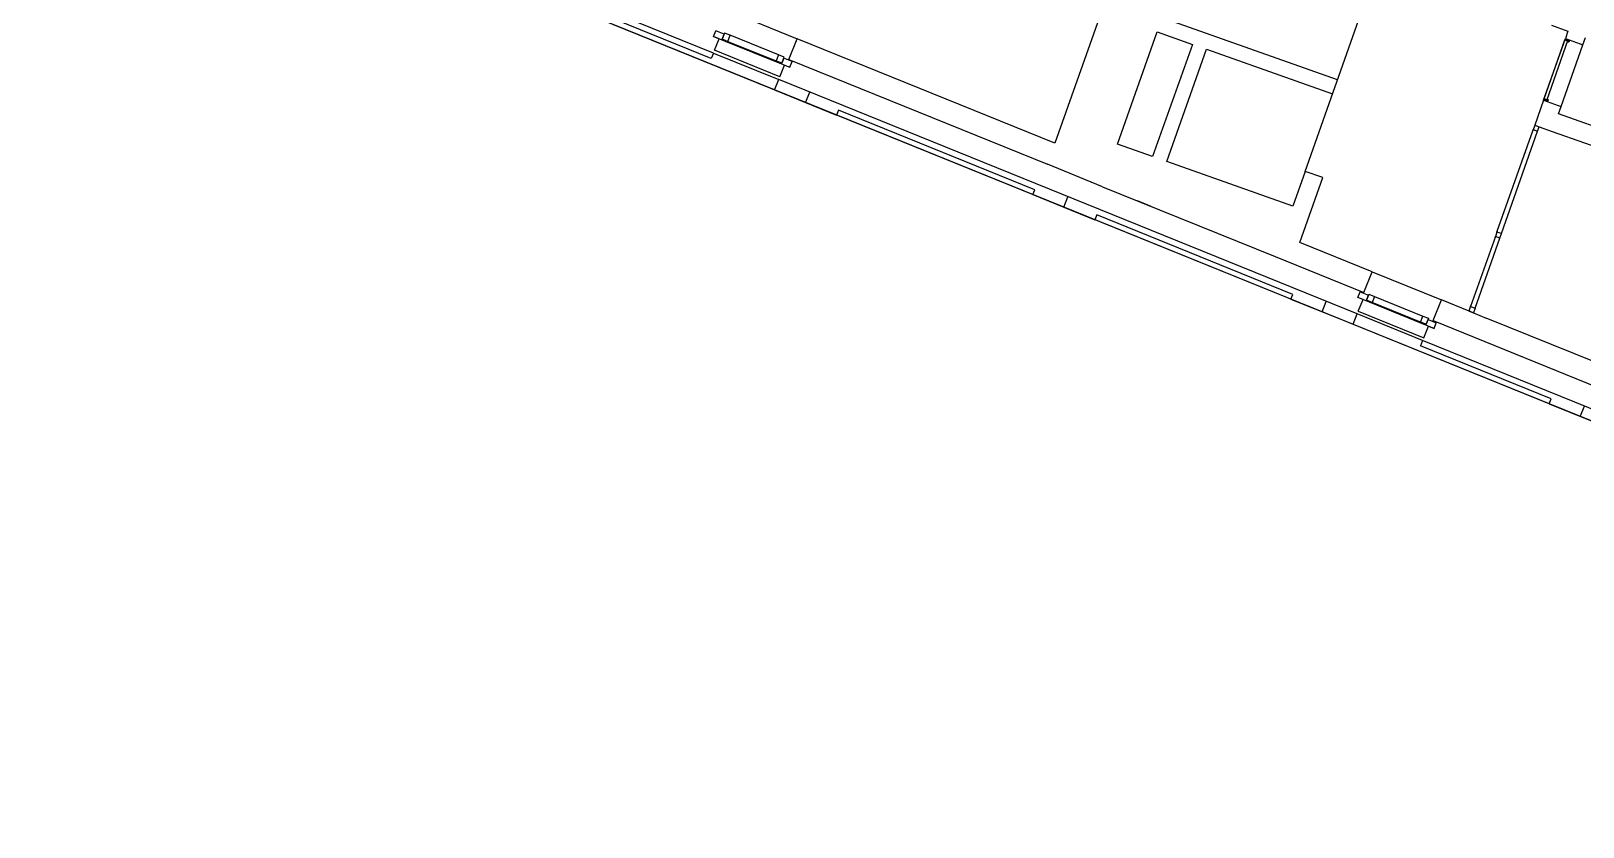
# Model space of a CAD drawing. Header units: metres. Extents: x 2681598 to 2681800, y 1249481 to 1249590.
# Drawn here: x 2681598.48 to 2681619.33, y 1249536.94 to 1249547.63 of the extents above; entities that cross this region are included whole.
import ezdxf

# ---------------------------------------------------------------- set-up
doc = ezdxf.new("R2010")
doc.units = ezdxf.units.M
doc.layers.add('flaeche', color=7, linetype='Continuous', true_color=0xffffff)
doc.layers.add('linien', color=7, linetype='Continuous', true_color=0x000000)

msp = doc.modelspace()

# ---------------------------------------------------------------- linework, layer by layer
at = {"layer": 'flaeche'}
msp.add_lwpolyline([(2681701.936, 1249508.982), (2681653.784, 1249528.486), (2681629.291, 1249538.407), (2681608.471, 1249546.841), (2681598.478, 1249550.888), (2681612.312, 1249590.013), (2681733.121, 1249552.588)], dxfattribs=at)
at = {"layer": 'linien'}
for p, q in [((2681701.936, 1249508.982), (2681598.478, 1249550.888)), ((2681613.477, 1249549.63), (2681612.237, 1249546.124)), ((2681607.649, 1249547.335), (2681605.057, 1249548.385)), ((2681615.603, 1249545.746), (2681616.405, 1249548.014)), ((2681607.619, 1249547.261), (2681605.861, 1249547.973)), ((2681607.827, 1249547.911), (2681608.776, 1249547.526)), ((2681616.038, 1249546.974), (2681613.681, 1249547.807)), ((2681607.652, 1249547.559), (2681607.682, 1249547.635)), ((2681607.794, 1249547.59), (2681607.682, 1249547.635)), ((2681607.8, 1249547.604), (2681607.767, 1249547.523)), ((2681607.767, 1249547.523), (2681607.794, 1249547.59)), ((2681607.875, 1249547.574), (2681607.8, 1249547.604)), ((2681613.081, 1249546.11), (2681613.614, 1249547.619)), ((2681613.614, 1249547.619), (2681614.086, 1249547.452)), ((2681618.912, 1249547.708), (2681619.133, 1249547.63)), ((2681619.133, 1249547.63), (2681619.098, 1249547.531)), ((2681607.652, 1249547.559), (2681607.807, 1249547.496)), ((2681607.727, 1249547.528), (2681607.652, 1249547.559)), ((2681607.664, 1249547.373), (2681607.727, 1249547.528)), ((2681607.811, 1249547.506), (2681607.767, 1249547.523)), ((2681607.767, 1249547.523), (2681607.842, 1249547.493)), ((2681607.807, 1249547.496), (2681607.811, 1249547.506)), ((2681607.807, 1249547.496), (2681608.52, 1249547.207)), ((2681607.842, 1249547.493), (2681607.875, 1249547.574)), ((2681607.842, 1249547.493), (2681608.492, 1249547.229)), ((2681608.525, 1249547.311), (2681607.875, 1249547.574)), ((2681608.663, 1249547.248), (2681608.776, 1249547.526)), ((2681608.663, 1249547.248), (2681608.776, 1249547.526)), ((2681612.237, 1249546.124), (2681608.776, 1249547.526)), ((2681614.086, 1249547.452), (2681613.552, 1249545.944)), ((2681613.741, 1249545.877), (2681614.274, 1249547.386)), ((2681614.274, 1249547.386), (2681615.971, 1249546.786)), ((2681618.805, 1249546.701), (2681619.098, 1249547.531)), ((2681618.812, 1249546.72), (2681619.092, 1249547.512)), ((2681619.129, 1249547.499), (2681618.849, 1249546.707)), ((2681619.041, 1249546.618), (2681619.334, 1249547.447)), ((2681619.092, 1249547.512), (2681619.129, 1249547.499)), ((2681619.093, 1249547.517), (2681619.095, 1249547.521)), ((2681619.145, 1249547.498), (2681619.093, 1249547.517)), ((2681619.095, 1249547.521), (2681619.152, 1249547.501)), ((2681619.098, 1249547.531), (2681619.296, 1249547.461)), ((2681619.098, 1249547.531), (2681619.296, 1249547.461)), ((2681619.14, 1249547.484), (2681619.145, 1249547.498)), ((2681619.145, 1249547.482), (2681619.14, 1249547.484)), ((2681619.152, 1249547.501), (2681619.145, 1249547.482)), ((2681619.296, 1249547.461), (2681619.334, 1249547.447)), ((2681619.296, 1249547.461), (2681619.334, 1249547.447)), ((2681619.334, 1249547.447), (2681619.369, 1249547.546)), ((2681607.649, 1249547.335), (2681607.619, 1249547.261)), ((2681607.649, 1249547.335), (2681608.527, 1249546.98)), ((2681608.542, 1249547.017), (2681607.664, 1249547.373)), ((2681608.525, 1249547.311), (2681608.492, 1249547.229)), ((2681608.492, 1249547.229), (2681608.568, 1249547.199)), ((2681608.524, 1249547.217), (2681608.52, 1249547.207)), ((2681608.52, 1249547.207), (2681608.675, 1249547.144)), ((2681608.568, 1249547.199), (2681608.524, 1249547.217)), ((2681608.6, 1249547.28), (2681608.525, 1249547.311)), ((2681608.542, 1249547.017), (2681608.605, 1249547.172)), ((2681608.568, 1249547.199), (2681608.6, 1249547.28)), ((2681608.594, 1249547.265), (2681608.568, 1249547.199)), ((2681608.706, 1249547.22), (2681608.594, 1249547.265)), ((2681608.605, 1249547.172), (2681608.675, 1249547.144)), ((2681608.663, 1249547.248), (2681612.137, 1249545.841)), ((2681608.675, 1249547.144), (2681608.706, 1249547.22)), ((2681608.706, 1249547.22), (2681608.709, 1249547.229)), ((2681608.471, 1249546.841), (2681608.527, 1249546.98)), ((2681608.471, 1249546.841), (2681608.527, 1249546.98)), ((2681616.301, 1249543.831), (2681608.527, 1249546.98)), ((2681608.471, 1249546.841), (2681609.305, 1249546.503)), ((2681608.888, 1249546.672), (2681608.944, 1249546.811)), ((2681609.331, 1249546.568), (2681609.305, 1249546.503)), ((2681611.967, 1249545.5), (2681609.331, 1249546.568)), ((2681618.805, 1249546.701), (2681618.687, 1249546.366)), ((2681618.805, 1249546.701), (2681619.003, 1249546.631)), ((2681618.805, 1249546.701), (2681619.003, 1249546.631)), ((2681618.81, 1249546.715), (2681618.808, 1249546.71)), ((2681618.808, 1249546.71), (2681618.865, 1249546.69)), ((2681618.862, 1249546.697), (2681618.81, 1249546.715)), ((2681618.849, 1249546.707), (2681618.812, 1249546.72)), ((2681618.867, 1249546.711), (2681618.862, 1249546.697)), ((2681618.865, 1249546.69), (2681618.872, 1249546.709)), ((2681618.872, 1249546.709), (2681618.867, 1249546.711)), ((2681619.003, 1249546.631), (2681619.041, 1249546.618)), ((2681619.003, 1249546.631), (2681619.041, 1249546.618)), ((2681619.006, 1249546.519), (2681619.041, 1249546.618)), ((2681618.687, 1249546.366), (2681618.661, 1249546.293)), ((2681618.687, 1249546.366), (2681618.747, 1249546.345)), ((2681618.687, 1249546.366), (2681618.747, 1249546.345)), ((2681618.726, 1249546.286), (2681618.747, 1249546.345)), ((2681618.747, 1249546.345), (2681618.922, 1249546.283)), ((2681618.747, 1249546.345), (2681618.922, 1249546.283)), ((2681621.254, 1249545.724), (2681619.006, 1249546.519)), ((2681618.184, 1249544.945), (2681618.661, 1249546.293)), ((2681618.24, 1249544.91), (2681618.726, 1249546.286)), ((2681618.661, 1249546.293), (2681618.666, 1249546.307)), ((2681618.666, 1249546.307), (2681618.726, 1249546.286)), ((2681618.922, 1249546.283), (2681622.665, 1249544.96)), ((2681613.552, 1249545.944), (2681613.081, 1249546.11)), ((2681612.879, 1249545.54), (2681612.137, 1249545.841)), ((2681615.438, 1249545.277), (2681613.741, 1249545.877)), ((2681615.603, 1249545.746), (2681615.438, 1249545.277)), ((2681615.839, 1249545.662), (2681615.603, 1249545.746)), ((2681615.839, 1249545.662), (2681615.603, 1249545.746)), ((2681612.879, 1249545.54), (2681615.199, 1249544.601)), ((2681615.531, 1249544.79), (2681615.839, 1249545.662)), ((2681611.941, 1249545.435), (2681611.967, 1249545.5)), ((2681611.941, 1249545.435), (2681612.775, 1249545.097)), ((2681612.358, 1249545.266), (2681612.414, 1249545.405)), ((2681613.343, 1249545.353), (2681613.529, 1249545.277)), ((2681612.801, 1249545.162), (2681612.775, 1249545.097)), ((2681615.437, 1249544.094), (2681612.801, 1249545.162)), ((2681618.184, 1249544.945), (2681618.153, 1249544.857)), ((2681618.179, 1249544.931), (2681618.184, 1249544.945)), ((2681618.24, 1249544.91), (2681618.179, 1249544.931)), ((2681618.219, 1249544.85), (2681618.24, 1249544.91)), ((2681616.503, 1249544.396), (2681615.531, 1249544.79)), ((2681618.158, 1249544.872), (2681617.825, 1249543.929)), ((2681617.885, 1249543.907), (2681618.219, 1249544.85)), ((2681618.153, 1249544.857), (2681618.158, 1249544.872)), ((2681618.219, 1249544.85), (2681618.158, 1249544.872)), ((2681615.199, 1249544.601), (2681616.391, 1249544.118)), ((2681616.391, 1249544.118), (2681616.503, 1249544.396)), ((2681616.391, 1249544.118), (2681616.503, 1249544.396)), ((2681616.503, 1249544.396), (2681617.434, 1249544.019)), ((2681615.411, 1249544.029), (2681615.437, 1249544.094)), ((2681616.31, 1249544.052), (2681616.341, 1249544.128)), ((2681616.465, 1249543.989), (2681616.31, 1249544.052)), ((2681616.379, 1249544.023), (2681616.31, 1249544.052)), ((2681616.341, 1249544.128), (2681616.344, 1249544.137)), ((2681616.341, 1249544.128), (2681616.452, 1249544.083)), ((2681616.425, 1249544.016), (2681616.458, 1249544.097)), ((2681616.452, 1249544.083), (2681616.425, 1249544.016)), ((2681616.458, 1249544.097), (2681616.533, 1249544.067)), ((2681616.533, 1249544.067), (2681616.5, 1249543.986)), ((2681616.533, 1249544.067), (2681617.184, 1249543.803)), ((2681615.411, 1249544.029), (2681616.245, 1249543.692)), ((2681615.828, 1249543.861), (2681615.884, 1249544)), ((2681616.316, 1249543.868), (2681616.379, 1249544.023)), ((2681616.316, 1249543.868), (2681617.195, 1249543.512)), ((2681616.425, 1249544.016), (2681616.469, 1249543.998)), ((2681616.5, 1249543.986), (2681616.425, 1249544.016)), ((2681616.469, 1249543.998), (2681616.465, 1249543.989)), ((2681617.178, 1249543.7), (2681616.465, 1249543.989)), ((2681617.151, 1249543.722), (2681616.5, 1249543.986)), ((2681617.321, 1249543.741), (2681617.434, 1249544.019)), ((2681617.321, 1249543.741), (2681617.434, 1249544.019)), ((2681617.804, 1249543.869), (2681617.434, 1249544.019)), ((2681617.804, 1249543.869), (2681617.83, 1249543.943)), ((2681617.864, 1249543.848), (2681617.804, 1249543.869)), ((2681617.804, 1249543.869), (2681617.863, 1249543.845)), ((2681617.804, 1249543.869), (2681617.863, 1249543.845)), ((2681617.83, 1249543.943), (2681617.825, 1249543.929)), ((2681617.825, 1249543.929), (2681617.885, 1249543.907)), ((2681617.863, 1249543.845), (2681618.036, 1249543.775)), ((2681617.863, 1249543.845), (2681618.036, 1249543.775)), ((2681617.885, 1249543.907), (2681617.864, 1249543.848)), ((2681616.245, 1249543.692), (2681616.301, 1249543.831)), ((2681616.245, 1249543.692), (2681616.301, 1249543.831)), ((2681617.18, 1249543.475), (2681616.301, 1249543.831)), ((2681617.151, 1249543.722), (2681617.184, 1249543.803)), ((2681617.226, 1249543.692), (2681617.151, 1249543.722)), ((2681617.178, 1249543.7), (2681617.182, 1249543.71)), ((2681617.333, 1249543.637), (2681617.178, 1249543.7)), ((2681617.182, 1249543.71), (2681617.226, 1249543.692)), ((2681617.184, 1249543.803), (2681617.259, 1249543.773)), ((2681617.195, 1249543.512), (2681617.258, 1249543.668)), ((2681617.259, 1249543.773), (2681617.226, 1249543.692)), ((2681617.226, 1249543.692), (2681617.253, 1249543.758)), ((2681617.253, 1249543.758), (2681617.364, 1249543.713)), ((2681617.258, 1249543.668), (2681617.333, 1249543.637)), ((2681617.321, 1249543.741), (2681629.208, 1249538.926)), ((2681617.333, 1249543.637), (2681617.364, 1249543.713)), ((2681617.364, 1249543.713), (2681617.368, 1249543.722)), ((2681622.647, 1249541.908), (2681618.036, 1249543.775)), ((2681617.18, 1249543.475), (2681617.15, 1249543.401)), ((2681629.764, 1249538.377), (2681617.18, 1249543.475)), ((2681618.907, 1249542.689), (2681617.15, 1249543.401)), ((2681618.881, 1249542.624), (2681618.907, 1249542.689)), ((2681618.881, 1249542.624), (2681619.715, 1249542.286)), ((2681619.298, 1249542.455), (2681619.354, 1249542.594))]:
    msp.add_line(p, q, dxfattribs=at)

doc.saveas('drawing.dxf')
